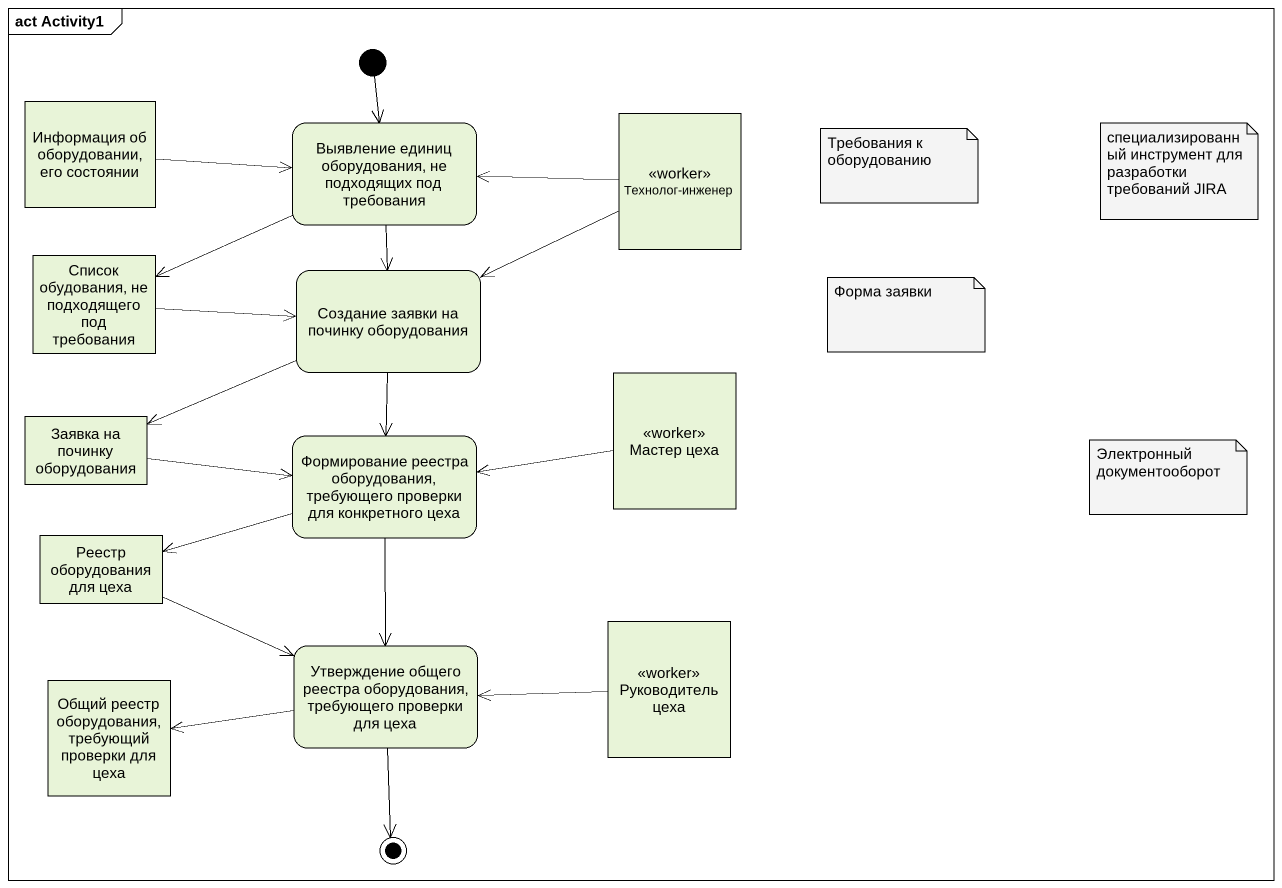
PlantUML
@startuml
mainframe act Activity1
hide empty description
state "Информация об оборудовании, его состоянии" as Информация_об_оборудовании <<object>>
state "Выявление единиц оборудования, не подходящих под требования" as Выявление_единиц
state "Технолог-инженер" as Технолог_инженер <<worker>>
state "Список обудования, не подходящего под требования" as Список_обудования_не <<object>>
state "Создание заявки на починку оборудования" as Создание_заявки_на_починку
state "Мастер цеха" as Мастер_цеха <<worker>>
state "Заявка на починку оборудования" as Заявка_на_починку <<object>>
state "Формирование реестра оборудования, требующего проверки для конкретного цеха" as Формирование_реестра
state "Реестр оборудования для цеха" as Реестр_оборудования_для_цеха <<object>>
state "Руководитель цеха" as Руководитель_цеха <<worker>>
state "Общий реестр оборудования, требующий проверки для цеха" as Общий_реестр_оборудования <<object>>
state "Утверждение общего реестра оборудования, требующего проверки для цеха" as Утверждение_общего_реестра
[*] --> Выявление_единиц
Информация_об_оборудовании -right-> Выявление_единиц
Выявление_единиц -left-> Список_обудования_не
Выявление_единиц --> Создание_заявки_на_починку
Технолог_инженер -left-> Выявление_единиц
Технолог_инженер -left-> Создание_заявки_на_починку
Список_обудования_не -right-> Создание_заявки_на_починку
Создание_заявки_на_починку -left-> Заявка_на_починку
Создание_заявки_на_починку --> Формирование_реестра
Мастер_цеха -left-> Формирование_реестра
Заявка_на_починку -right-> Формирование_реестра
Формирование_реестра -left-> Реестр_оборудования_для_цеха
Формирование_реестра --> Утверждение_общего_реестра
Реестр_оборудования_для_цеха -right-> Утверждение_общего_реестра
Руководитель_цеха -left-> Утверждение_общего_реестра
Утверждение_общего_реестра -left-> Общий_реестр_оборудования
Утверждение_общего_реестра --> [*]
note as N1
  Требования к оборудованию
end note
note as N2
  специализированный инструмент для разработки требований JIRA
end note
note as N3
  Форма заявки
end note
note as N4
  Электронный документооборот
end note
@enduml
